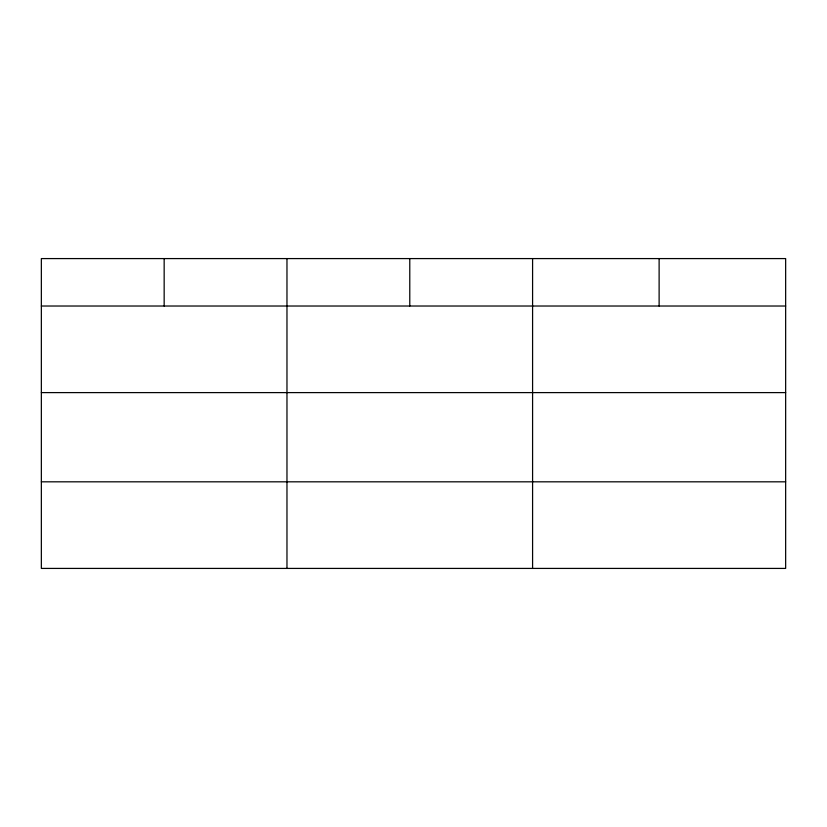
<?xml version="1.0" encoding="UTF-8"?>
<svg xmlns="http://www.w3.org/2000/svg" width="827" height="827" viewBox="0 0 827 827"><rect width="100%" height="100%" fill="white"/><g stroke="black" fill="none" stroke-linecap="round" stroke-linejoin="round"><path stroke-width="1.24" d="M785.65 392.608L785.65 258.582L41.35 258.582L41.35 568.418L785.65 568.418L785.65 392.608L41.35 392.608M41.35 306.021L785.65 306.021M41.35 481.821L785.65 481.821M659.119 258.582L659.119 306.021M532.588 258.582L532.588 568.418M409.778 258.582L409.778 306.021M286.969 258.582L286.969 568.418M164.16 258.582L164.16 306.021"/></g></svg>
